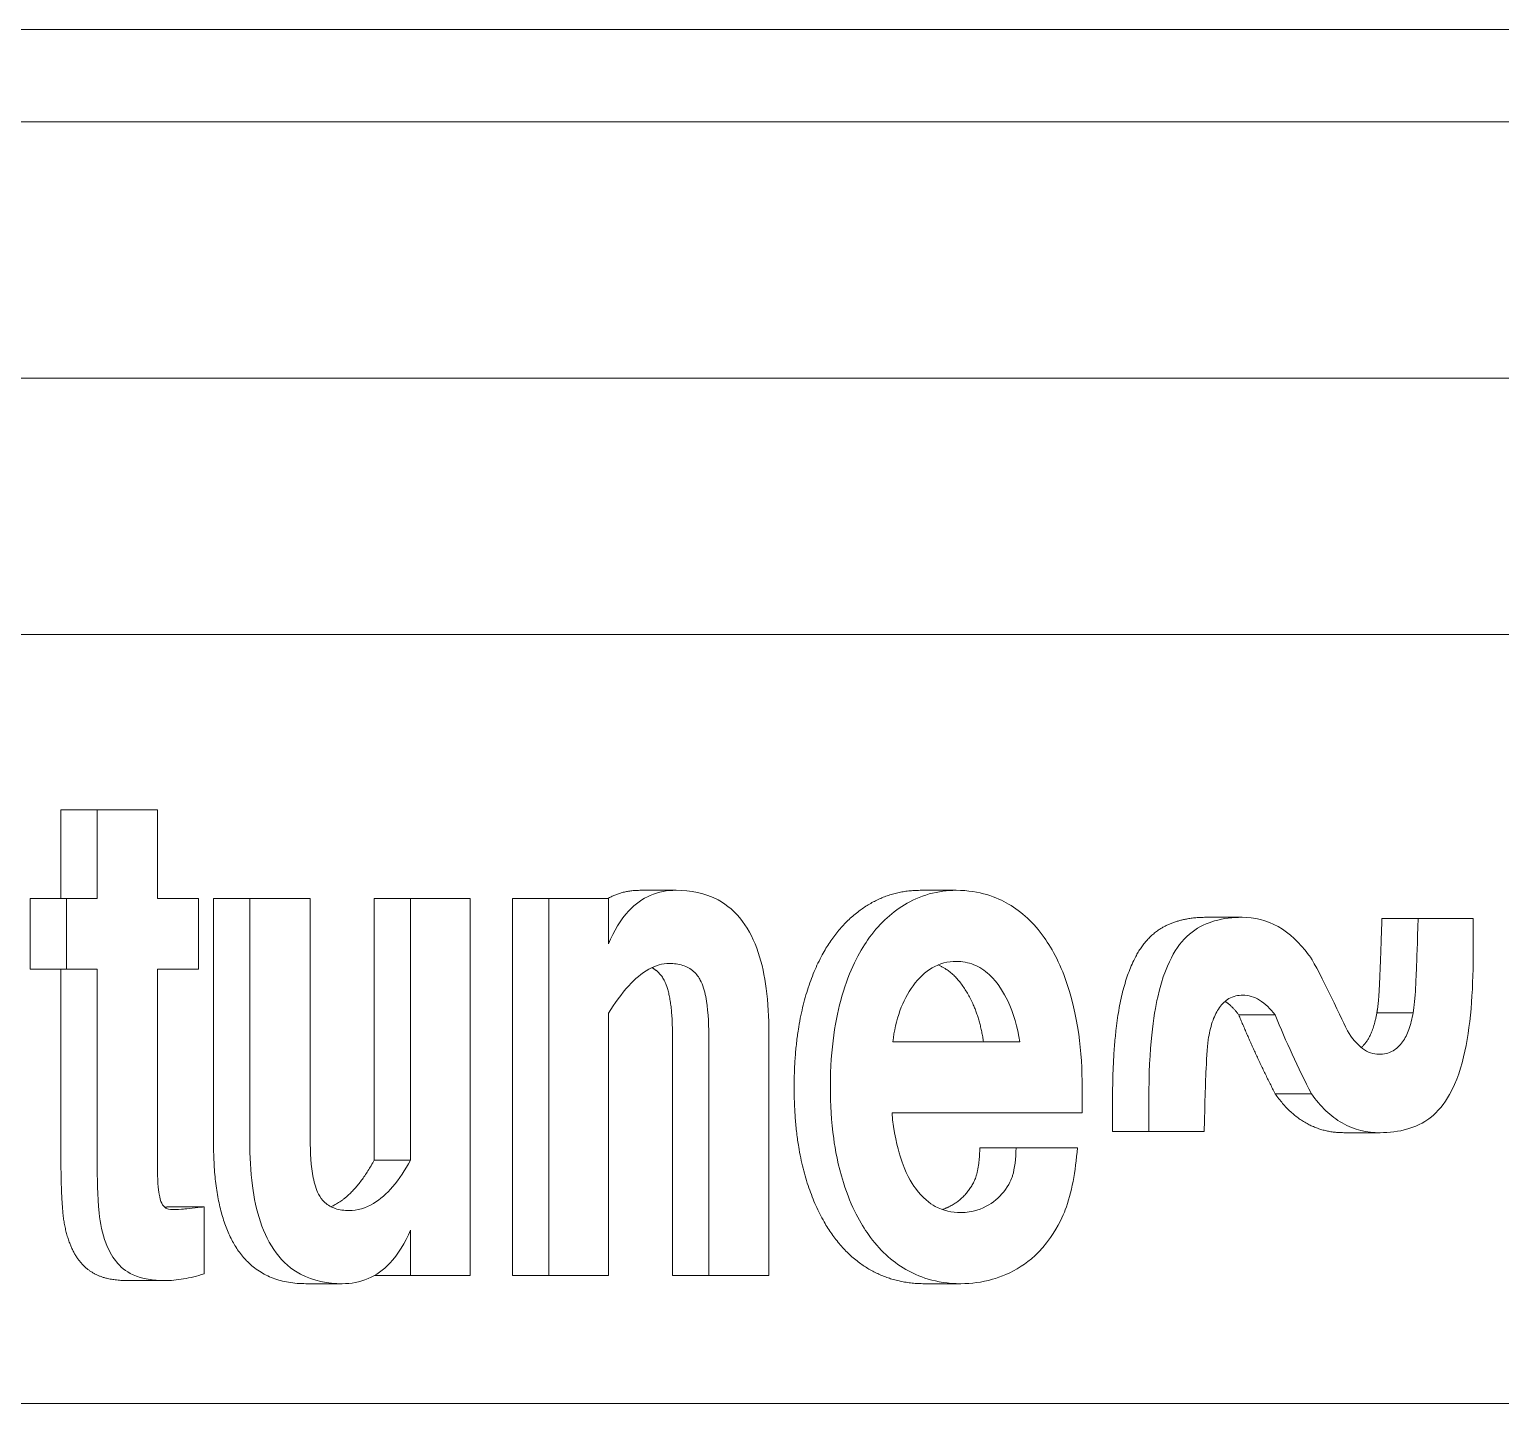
# Model space of a CAD drawing. Header units: inches. Extents: x 20 to 536, y 8 to 344.
# Drawn here: x 131.927 to 133.362, y 130.195 to 131.535 of the extents above; entities that cross this region are included whole.
import ezdxf

# ---------------------------------------------------------------- set-up
doc = ezdxf.new("R2010")
doc.units = ezdxf.units.IN
doc.header["$LTSCALE"] = 16
doc.header["$MEASUREMENT"] = 0
doc.layers.add('Visible (ANSI)', color=7, linetype='Continuous', lineweight=50)

msp = doc.modelspace()

# ---------------------------------------------------------------- linework, layer by layer
at = {"layer": 'Visible (ANSI)', "linetype": 'Continuous', "lineweight": 18}
for p, q in [((137.546191, 131.53516), (128.495224, 131.53516)), ((128.449262, 131.44516), (137.995203, 131.44516)), ((129.045883, 131.195125), (137.398582, 131.195125)), ((130.96833, 130.945125), (135.476135, 130.945125)), ((131.958036, 130.774073), (131.993391, 130.774073)), ((131.958036, 130.687534), (131.958036, 130.774073)), ((132.052078, 130.774073), (131.993391, 130.774073)), ((131.993391, 130.774073), (131.993391, 130.687534)), ((132.052078, 130.687534), (132.052078, 130.774073)), ((131.927977, 130.687534), (131.963332, 130.687534)), ((131.927977, 130.618708), (131.927977, 130.687534)), ((131.993391, 130.687534), (131.963332, 130.687534)), ((131.963332, 130.687534), (131.963332, 130.618708)), ((132.092157, 130.687534), (132.052078, 130.687534)), ((132.092157, 130.618708), (132.092157, 130.687534)), ((132.106748, 130.687534), (132.142103, 130.687534)), ((132.106748, 130.450692), (132.106748, 130.687534)), ((132.201148, 130.687534), (132.142103, 130.687534)), ((132.142103, 130.687534), (132.142103, 130.450692)), ((132.201148, 130.453223), (132.201148, 130.687534)), ((132.263485, 130.432474), (132.263485, 130.687534)), ((132.263485, 130.687534), (132.29884, 130.687534)), ((132.35717, 130.687534), (132.29884, 130.687534)), ((132.29884, 130.687534), (132.29884, 130.432474)), ((132.35717, 130.320125), (132.35717, 130.687534)), ((132.398241, 130.320125), (132.398241, 130.687534)), ((132.398241, 130.687534), (132.433596, 130.687534)), ((132.491925, 130.687534), (132.433596, 130.687534)), ((132.433596, 130.687534), (132.433596, 130.320125)), ((132.491925, 130.643506), (132.491925, 130.687534)), ((132.522414, 130.695631), (132.557769, 130.695631)), ((132.795657, 130.695631), (132.831012, 130.695631)), ((133.074267, 130.669316), (133.109623, 130.669316)), ((133.246034, 130.668304), (133.28139, 130.668304)), ((133.335067, 130.668304), (133.28139, 130.668304)), ((133.335067, 130.638445), (133.335067, 130.668304)), ((131.927977, 130.618708), (131.963332, 130.618708)), ((131.958036, 130.431461), (131.958036, 130.618708)), ((131.963332, 130.618708), (131.993391, 130.618708)), ((131.993391, 130.618708), (131.993391, 130.431461)), ((132.052078, 130.428931), (132.052078, 130.618708)), ((132.052078, 130.618708), (132.092157, 130.618708)), ((132.491925, 130.320125), (132.491925, 130.575692)), ((133.106474, 130.574174), (133.141829, 130.574174)), ((133.241024, 130.576198), (133.27638, 130.576198)), ((132.554262, 130.320125), (132.554262, 130.554437)), ((132.589618, 130.554437), (132.589618, 130.320125)), ((132.648305, 130.320125), (132.648305, 130.556967)), ((132.89292, 130.547858), (132.769105, 130.547858)), ((132.953754, 130.478526), (132.953754, 130.503324)), ((132.983374, 130.460308), (132.983374, 130.490672)), ((133.018729, 130.490672), (133.018729, 130.460308)), ((133.141901, 130.497251), (133.177256, 130.497251)), ((132.768389, 130.478526), (132.953754, 130.478526)), ((132.983374, 130.460308), (133.018729, 130.460308)), ((133.018729, 130.460308), (133.072764, 130.460308)), ((133.208818, 130.459295), (133.244173, 130.459295)), ((132.853986, 130.444619), (132.889341, 130.444619)), ((132.949102, 130.444619), (132.889341, 130.444619)), ((132.263485, 130.432474), (132.29884, 130.432474)), ((132.06217, 130.386927), (132.097525, 130.386927)), ((132.097525, 130.321644), (132.097525, 130.386927)), ((132.29884, 130.364154), (132.29884, 130.320125)), ((132.023522, 130.315065), (132.058877, 130.315065)), ((132.263812, 130.320125), (132.29884, 130.320125)), ((132.29884, 130.320125), (132.35717, 130.320125)), ((132.398241, 130.320125), (132.433596, 130.320125)), ((132.433596, 130.320125), (132.491925, 130.320125)), ((132.554262, 130.320125), (132.589618, 130.320125)), ((132.589618, 130.320125), (132.648305, 130.320125)), ((132.196925, 130.312028), (132.232281, 130.312028)), ((132.799951, 130.312028), (132.835306, 130.312028)), ((135.476135, 130.195125), (131.755217, 130.195125))]:
    msp.add_line(p, q, dxfattribs=at)
for points in [[(132.491165, 130.687534), (132.505066, 130.695631), (132.522414, 130.695631)], [(132.672915, 130.50383), (132.672915, 130.547858), (132.69045, 130.618708), (132.723014, 130.668304), (132.768818, 130.695631), (132.795657, 130.695631)], [(132.983374, 130.490672), (132.983374, 130.538749), (132.993394, 130.60555), (133.015223, 130.650085), (133.050292, 130.669316), (133.074267, 130.669316)], [(133.241024, 130.576198), (133.242814, 130.585308), (133.244603, 130.626299), (133.246034, 130.668304)], [(133.106474, 130.574174), (133.100003, 130.582655), (133.093115, 130.587396)], [(133.141901, 130.497251), (133.122219, 130.535712), (133.106474, 130.574174)], [(132.799951, 130.312028), (132.771681, 130.312028), (132.724803, 130.337838), (132.691165, 130.387939), (132.672915, 130.458283), (132.672915, 130.50383)], [(133.208818, 130.459295), (133.168381, 130.459295), (133.141901, 130.497251)], [(132.196925, 130.312028), (132.106748, 130.312028), (132.106748, 130.450692)], [(132.023522, 130.315065), (132.002051, 130.315065), (131.976286, 130.330247), (131.961614, 130.361623), (131.958036, 130.403627), (131.958036, 130.431461)], [(132.221256, 130.387128), (132.244058, 130.39694), (132.263485, 130.432474)], [(132.059129, 130.386604), (132.060588, 130.386759), (132.06217, 130.386927)]]:
    msp.add_open_spline(points, degree=2, dxfattribs=at)
for points, degree, knots in [([(132.557769, 130.695631), (132.549261, 130.695631), (132.540781, 130.694171), (132.525075, 130.687349), (132.5181, 130.682395), (132.503624, 130.666968), (132.497125, 130.655923), (132.491925, 130.643506)], 3, [-0.286997863, -0.286997863, -0.286997863, -0.286997863, -0.195305384, -0.195305384, -0.109970073, -0.109970073, 0, 0, 0, 0]), ([(132.648305, 130.556967), (132.648305, 130.571288), (132.647581, 130.585902), (132.644099, 130.612035), (132.641617, 130.623942), (132.634085, 130.646445), (132.629058, 130.656705), (132.615698, 130.67463), (132.607675, 130.681427), (132.585868, 130.693201), (132.57161, 130.695631), (132.557769, 130.695631)], 3, [-0.549838036, -0.549838036, -0.549838036, -0.549838036, -0.440760651, -0.440760651, -0.347374274, -0.347374274, -0.251258835, -0.251258835, -0.149149172, -0.149149172, 0, 0, 0, 0]), ([(132.831012, 130.695631), (132.82217, 130.695631), (132.813376, 130.694519), (132.795279, 130.689449), (132.787308, 130.685647), (132.766938, 130.673247), (132.754911, 130.661934), (132.736234, 130.635265), (132.726821, 130.61802), (132.713269, 130.570795), (132.70827, 130.542464), (132.70827, 130.50383)], 3, [-1.49193162, -1.49193162, -1.49193162, -1.49193162, -1.29030138, -1.29030138, -1.0712515, -1.0712515, -0.64119148, -0.64119148, -0.29439022, -0.29439022, 0, 0, 0, 0]), ([(132.953754, 130.503324), (132.953754, 130.5208), (132.952739, 130.538329), (132.9475, 130.575877), (132.943424, 130.590766), (132.933278, 130.622516), (132.924776, 130.638208), (132.906669, 130.663847), (132.895022, 130.674594), (132.870445, 130.688884), (132.85395, 130.695631), (132.831012, 130.695631)], 3, [-0.953742878, -0.953742878, -0.953742878, -0.953742878, -0.864238922, -0.864238922, -0.757751945, -0.757751945, -0.52950742, -0.52950742, -0.247180323, -0.247180323, 0, 0, 0, 0]), ([(133.109623, 130.669316), (133.100692, 130.669316), (133.091621, 130.668315), (133.075697, 130.663679), (133.068038, 130.660462), (133.053749, 130.649522), (133.047672, 130.642266), (133.037666, 130.624716), (133.031884, 130.611447), (133.023341, 130.573886), (133.018729, 130.543941), (133.018729, 130.490672)], 3, [-2.38343253, -2.38343253, -2.38343253, -2.38343253, -1.8060438, -1.8060438, -1.33277788, -1.33277788, -0.86133468, -0.86133468, -0.40590851, -0.40590851, 0, 0, 0, 0]), ([(133.174393, 130.632878), (133.165741, 130.644625), (133.155926, 130.653937), (133.133534, 130.666533), (133.121726, 130.669316), (133.109623, 130.669316)], 3, [-0.259669604, -0.259669604, -0.259669604, -0.259669604, -0.130428825, -0.130428825, 0, 0, 0, 0]), ([(133.28139, 130.668304), (133.27974, 130.61991), (133.27907, 130.605403), (133.278307, 130.591187), (133.27756, 130.582207), (133.27638, 130.576198)], 3, [-0.0733444233, -0.0733444233, -0.0733444233, -0.0733444233, -0.047519074, -0.047519074, 0, 0, 0, 0]), ([(133.212325, 130.558486), (133.209985, 130.563483), (133.184363, 130.618181), (133.17574, 130.631362), (133.175201, 130.632122), (133.174652, 130.632687), (133.174517, 130.632809), (133.174393, 130.632878)], 3, [-0.0812338479, -0.0812338479, -0.0812338479, -0.0812338479, -0.0063211266, -0.0063211266, -0.0014322504, -0.0014322504, 0, 0, 0, 0]), ([(133.244173, 130.459295), (133.253168, 130.459295), (133.262321, 130.46031), (133.282593, 130.466324), (133.289751, 130.471326), (133.300472, 130.479667), (133.306732, 130.487268), (133.318934, 130.508965), (133.323679, 130.523668), (133.333234, 130.568046), (133.335067, 130.603558), (133.335067, 130.638445)], 3, [-0.589636819, -0.589636819, -0.589636819, -0.589636819, -0.553532833, -0.553532833, -0.506526146, -0.506526146, -0.40328783, -0.40328783, -0.265842047, -0.265842047, 0, 0, 0, 0]), ([(132.491925, 130.575692), (132.497853, 130.585388), (132.504451, 130.59473), (132.517646, 130.609154), (132.524236, 130.614862), (132.537757, 130.622309), (132.544428, 130.624275), (132.551328, 130.624275)], 3, [-0.254147783, -0.254147783, -0.254147783, -0.254147783, -0.156374809, -0.156374809, -0.074354364, -0.074354364, 0, 0, 0, 0]), ([(132.554262, 130.554437), (132.554262, 130.593911), (132.541251, 130.616443), (132.534197, 130.620235)], 2, [0, 0, 0, 1, 1.48411239, 1.48411239, 1.48411239]), ([(132.551328, 130.624275), (132.555701, 130.624275), (132.560206, 130.62377), (132.568133, 130.621203), (132.571699, 130.619347), (132.577944, 130.613784), (132.580003, 130.610732), (132.583906, 130.603384), (132.58556, 130.597614), (132.588898, 130.580875), (132.589618, 130.567546), (132.589618, 130.554437)], 3, [-0.243715019, -0.243715019, -0.243715019, -0.243715019, -0.209104446, -0.209104446, -0.179401679, -0.179401679, -0.150757457, -0.150757457, -0.099891353, -0.099891353, 0, 0, 0, 0]), ([(132.769105, 130.547858), (132.770404, 130.558424), (132.772644, 130.568646), (132.779397, 130.587317), (132.78366, 130.595429), (132.794585, 130.610303), (132.80072, 130.616009), (132.814926, 130.624355), (132.82286, 130.626299), (132.831012, 130.626299)], 3, [-0.311667492, -0.311667492, -0.311667492, -0.311667492, -0.237050543, -0.237050543, -0.16576507, -0.16576507, -0.087852602, -0.087852602, 0, 0, 0, 0]), ([(132.857564, 130.547858), (132.852555, 130.581765), (132.82609, 130.617565), (132.813311, 130.622873)], 2, [0, 0, 0, 1, 1.60772218, 1.60772218, 1.60772218]), ([(132.831012, 130.626299), (132.836816, 130.626299), (132.842567, 130.625321), (132.853489, 130.620944), (132.85848, 130.617733), (132.871733, 130.60545), (132.877692, 130.595053), (132.887026, 130.575734), (132.890796, 130.562233), (132.89292, 130.547858)], 3, [-0.251457438, -0.251457438, -0.251457438, -0.251457438, -0.21404187, -0.21404187, -0.178283825, -0.178283825, -0.111899249, -0.111899249, 0, 0, 0, 0]), ([(133.077059, 130.552413), (133.078051, 130.558099), (133.079418, 130.563764), (133.08295, 130.573498), (133.084989, 130.57769), (133.09022, 130.585069), (133.093322, 130.587975), (133.101122, 130.592444), (133.10572, 130.593405), (133.110338, 130.593405)], 3, [-0.174010342, -0.174010342, -0.174010342, -0.174010342, -0.129365784, -0.129365784, -0.090658973, -0.090658973, -0.049771795, -0.049771795, 0, 0, 0, 0]), ([(133.110338, 130.593405), (133.113126, 130.593405), (133.115885, 130.593009), (133.121369, 130.591389), (133.124037, 130.590175), (133.132264, 130.585151), (133.137322, 130.580082), (133.141829, 130.574174)], 3, [-0.126574619, -0.126574619, -0.126574619, -0.126574619, -0.096544816, -0.096544816, -0.066224916, -0.066224916, 0, 0, 0, 0]), ([(133.141829, 130.574174), (133.147162, 130.561147), (133.15275, 130.548325), (133.164562, 130.522676), (133.170807, 130.509854), (133.177256, 130.497251)], 3, [-0.23324276, -0.23324276, -0.23324276, -0.23324276, -0.118545851, -0.118545851, 0, 0, 0, 0]), ([(133.225907, 130.542386), (133.227542, 130.543828), (133.237446, 130.555449), (133.241024, 130.576198)], 2, [0.82234362, 0.82234362, 0.82234362, 1, 2, 2, 2]), ([(133.27638, 130.576198), (133.275414, 130.570602), (133.274084, 130.565008), (133.270643, 130.555458), (133.268658, 130.551355), (133.263491, 130.544107), (133.260329, 130.541206), (133.25248, 130.536699), (133.247804, 130.535712), (133.2431, 130.535712)], 3, [-0.172747525, -0.172747525, -0.172747525, -0.172747525, -0.128926767, -0.128926767, -0.091254657, -0.091254657, -0.050695576, -0.050695576, 0, 0, 0, 0]), ([(133.2431, 130.535712), (133.240359, 130.535712), (133.237661, 130.536186), (133.232276, 130.538111), (133.229668, 130.539561), (133.221511, 130.545598), (133.216569, 130.551734), (133.212325, 130.558486)], 3, [-0.128632551, -0.128632551, -0.128632551, -0.128632551, -0.099126524, -0.099126524, -0.068837122, -0.068837122, 0, 0, 0, 0]), ([(133.072764, 130.460308), (133.073128, 130.479178), (133.073705, 130.502885), (133.075218, 130.534386), (133.076004, 130.545889), (133.077059, 130.552413)], 3, [-0.129093531, -0.129093531, -0.129093531, -0.129093531, -0.050994454, -0.050994454, 0, 0, 0, 0]), ([(132.70827, 130.50383), (132.70827, 130.487066), (132.709198, 130.470175), (132.71293, 130.442833), (132.715594, 130.427716), (132.728745, 130.385969), (132.738234, 130.370018), (132.755854, 130.34514), (132.767989, 130.333943), (132.793343, 130.319262), (132.810695, 130.312028), (132.835306, 130.312028)], 3, [-1.15207317, -1.15207317, -1.15207317, -1.15207317, -0.93289171, -0.93289171, -0.78803686, -0.78803686, -0.5752915, -0.5752915, -0.26521632, -0.26521632, 0, 0, 0, 0]), ([(133.177256, 130.497251), (133.181573, 130.491063), (133.186266, 130.485492), (133.19636, 130.475904), (133.201645, 130.47195), (133.219009, 130.462101), (133.231479, 130.459295), (133.244173, 130.459295)], 3, [-0.267811712, -0.267811712, -0.267811712, -0.267811712, -0.201580456, -0.201580456, -0.136795366, -0.136795366, 0, 0, 0, 0]), ([(132.835306, 130.38136), (132.826808, 130.38136), (132.818385, 130.38312), (132.805275, 130.390323), (132.798386, 130.395252), (132.787225, 130.41045), (132.781421, 130.419732), (132.774127, 130.443626), (132.769499, 130.460205), (132.768389, 130.478526)], 3, [-1.96156648, -1.96156648, -1.96156648, -1.96156648, -1.05825772, -1.05825772, -0.46701751, -0.46701751, -0.14011971, -0.14011971, 0, 0, 0, 0]), ([(132.142103, 130.450692), (132.142103, 130.43634), (132.142828, 130.421692), (132.146312, 130.39551), (132.148796, 130.383582), (132.156325, 130.361084), (132.161339, 130.35084), (132.174656, 130.332958), (132.182646, 130.326179), (132.204346, 130.314451), (132.218517, 130.312028), (132.232281, 130.312028)], 3, [-0.548827562, -0.548827562, -0.548827562, -0.548827562, -0.439512351, -0.439512351, -0.34598462, -0.34598462, -0.250058124, -0.250058124, -0.148318491, -0.148318491, 0, 0, 0, 0]), ([(132.238722, 130.383384), (132.234293, 130.383384), (132.22972, 130.383912), (132.221868, 130.386571), (132.218429, 130.388423), (132.212596, 130.393749), (132.210592, 130.396632), (132.20672, 130.404011), (132.20512, 130.409736), (132.201849, 130.426456), (132.201148, 130.43998), (132.201148, 130.453223)], 3, [-0.253422966, -0.253422966, -0.253422966, -0.253422966, -0.213493453, -0.213493453, -0.180698068, -0.180698068, -0.150977621, -0.150977621, -0.100904321, -0.100904321, 0, 0, 0, 0]), ([(132.81742, 130.384338), (132.818529, 130.384722), (132.829295, 130.388951), (132.844324, 130.403121), (132.85327, 130.422352), (132.853986, 130.444619)], 2, [0.88572489, 0.88572489, 0.88572489, 1, 2, 3, 4, 4, 4]), ([(132.835306, 130.312028), (132.845719, 130.312028), (132.856073, 130.313367), (132.874284, 130.318612), (132.884117, 130.322424), (132.902304, 130.334301), (132.912876, 130.342685), (132.930549, 130.368037), (132.935208, 130.378849), (132.943618, 130.400339), (132.947259, 130.421453), (132.949102, 130.444619)], 3, [-0.510586724, -0.510586724, -0.510586724, -0.510586724, -0.395857325, -0.395857325, -0.305816844, -0.305816844, -0.233792858, -0.233792858, -0.177640706, -0.177640706, 0, 0, 0, 0]), ([(132.889341, 130.444619), (132.888993, 130.43378), (132.887951, 130.424354), (132.885614, 130.416487), (132.883865, 130.410717), (132.874656, 130.397751), (132.869031, 130.392639), (132.856344, 130.385165), (132.846896, 130.38136), (132.835306, 130.38136)], 3, [-1.35675121, -1.35675121, -1.35675121, -1.35675121, -0.38738366, -0.38738366, -0.25082013, -0.25082013, -0.12489258, -0.12489258, 0, 0, 0, 0]), ([(131.993391, 130.431461), (131.993391, 130.414618), (131.993719, 130.397695), (131.996316, 130.370751), (131.998372, 130.360877), (132.005479, 130.342205), (132.009516, 130.336512), (132.015787, 130.32889), (132.020834, 130.32413), (132.037391, 130.316477), (132.048154, 130.315065), (132.058877, 130.315065)], 3, [-0.456376523, -0.456376523, -0.456376523, -0.456376523, -0.347954157, -0.347954157, -0.281330285, -0.281330285, -0.211467672, -0.211467672, -0.115556849, -0.115556849, 0, 0, 0, 0]), ([(132.068539, 130.384397), (132.066005, 130.384397), (132.063403, 130.38442), (132.059966, 130.385848), (132.059062, 130.386558), (132.057526, 130.388321), (132.056793, 130.389419), (132.055245, 130.392631), (132.054458, 130.395648), (132.052932, 130.404282), (132.052078, 130.412036), (132.052078, 130.428931)], 3, [-0.460292219, -0.460292219, -0.460292219, -0.460292219, -0.324637621, -0.324637621, -0.26853254, -0.26853254, -0.218737319, -0.218737319, -0.128741654, -0.128741654, 0, 0, 0, 0]), ([(132.29884, 130.432474), (132.293688, 130.42305), (132.287886, 130.41412), (132.275702, 130.399888), (132.269478, 130.394266), (132.255013, 130.385679), (132.247031, 130.383384), (132.238722, 130.383384)], 3, [-0.259852508, -0.259852508, -0.259852508, -0.259852508, -0.169044662, -0.169044662, -0.089539798, -0.089539798, 0, 0, 0, 0]), ([(132.097525, 130.386927), (132.09475, 130.386633), (132.08309, 130.385395), (132.077721, 130.384762), (132.074675, 130.384397), (132.068539, 130.384397)], 3, [-0.296822188, -0.296822188, -0.296822188, -0.296822188, -0.06611673, -0.06611673, 0, 0, 0, 0]), ([(132.232281, 130.312028), (132.24084, 130.312028), (132.249371, 130.313483), (132.265183, 130.320264), (132.27222, 130.325188), (132.286898, 130.340587), (132.293523, 130.351661), (132.29884, 130.364154)], 3, [-0.289149274, -0.289149274, -0.289149274, -0.289149274, -0.196914302, -0.196914302, -0.111111337, -0.111111337, 0, 0, 0, 0]), ([(132.058877, 130.315065), (132.06509, 130.315065), (132.071318, 130.31566), (132.084209, 130.317854), (132.090917, 130.319549), (132.097525, 130.321644)], 3, [-0.13991373, -0.13991373, -0.13991373, -0.13991373, -0.072976112, -0.072976112, 0, 0, 0, 0])]:
    msp.add_open_spline(points, degree=degree, knots=knots, dxfattribs=at)

doc.saveas('drawing.dxf')
